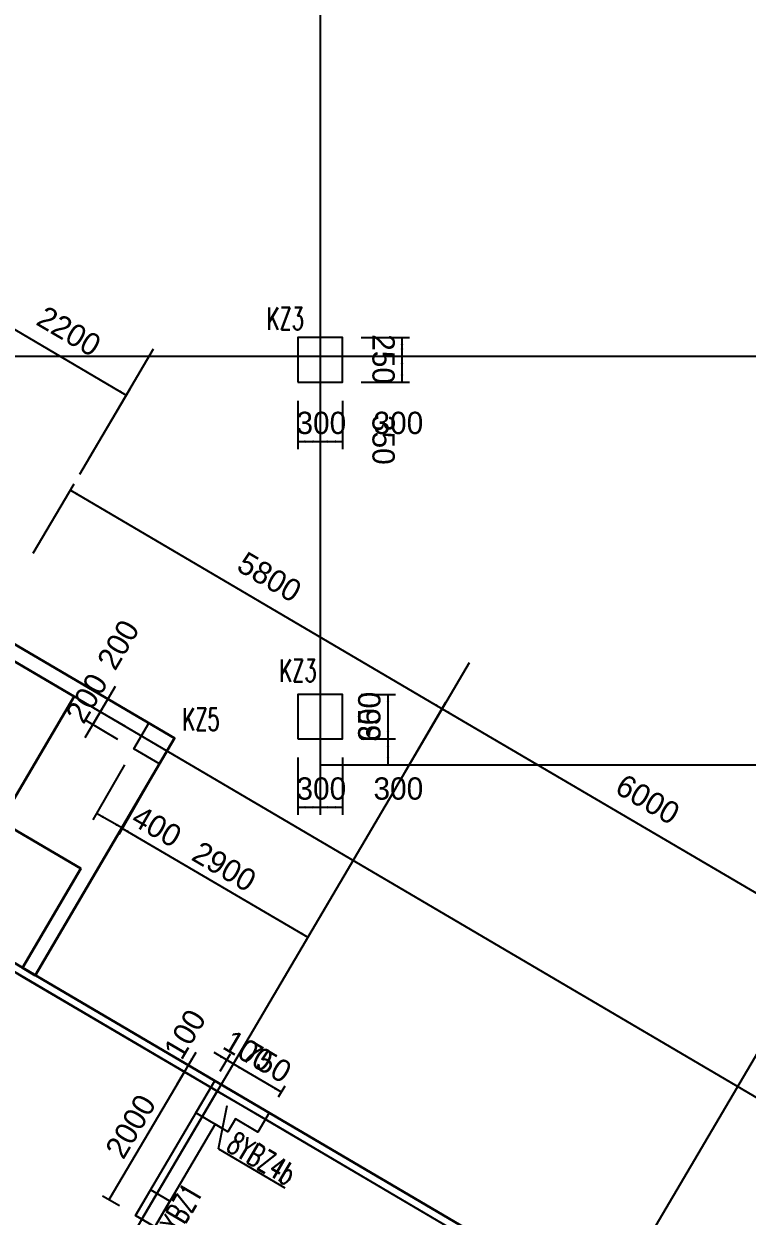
# Model space of a CAD drawing. Extents: x 387171 to 699106, y 11966 to 245688.
# Drawn here: x 606773 to 616499, y 178518 to 194558 of the extents above; entities that cross this region are included whole.
import ezdxf

# ---------------------------------------------------------------- set-up
doc = ezdxf.new("R2010")
doc.units = 0
doc.header["$LTSCALE"] = 100
doc.header["$MEASUREMENT"] = 0
for name, color, linetype in [('b边缘构件', 235, 'Continuous'), ('COLU', 7, 'Continuous'), ('DIM', 3, 'Continuous'), ('DOTE', 253, 'Continuous'), ('L-AXIS', 3, 'Continuous'), ('NUM', 7, 'Continuous'), ('wall-主楼', 2, 'Continuous'), ('Y阴影', 254, 'Continuous'), ('小尺寸', 4, 'Continuous'), ('网格', 253, 'Continuous'), ('边缘构件标注', 1, 'Continuous')]:
    doc.layers.add(name, color=color, linetype=linetype)
doc.styles.add('hztxt', font='hztxt')
doc.styles.get("Standard").update_dxf_attribs({"font": 'standard'})
doc.dimstyles.get("Standard").update_dxf_attribs({"dimtxt": 300, "dimasz": 100, "dimexe": 100, "dimexo": 250, "dimgap": 100, "dimtad": 0, "dimtoh": 1, "dimdec": 0, "dimdsep": 46, "dimcen": 0.09, "dimclrt": 7, "dimadec": 0, "dimazin": 0, "dimtfac": 1, "dimtdec": 4, "dimtofl": 0, "dimtmove": 0, "dimatfit": 3, "dimfxl": 1, "dimtolj": 1, "dimtzin": 0, "dimarcsym": 0})

# ---------------------------------------------------------------- blocks, each defined once
blk = doc.blocks.new('*D3535')
at = {"layer": 'L-AXIS', "color": 0, "linetype": 'ByBlock', "lineweight": -2}
for p, q in [((605756, 189830), (606305, 190764)), ((606254, 190678), (608151, 189563)), ((607652, 188715), (608202, 189649))]:
    blk.add_line(p, q, dxfattribs=at)
for points in [[(606254, 190678), (606349, 190642), (606332, 190613)], [(608151, 189563), (608056, 189599), (608073, 189628)]]:
    blk.add_solid(points, dxfattribs=at)
at = {"layer": 'L-AXIS', "color": 7, "linetype": 'Continuous', "lineweight": -2, "insert": (607380, 190422), "char_height": 300, "width": 780, "attachment_point": 5, "rotation": 329.5454, "style": 'hztxt'}
blk.add_mtext('2200', dxfattribs=at)
blk = doc.blocks.new('*D4034')
at = {"layer": 'L-AXIS', "color": 0, "linetype": 'ByBlock', "lineweight": -2}
for p, q in [((606900, 187436), (607450, 188370)), ((607399, 188284), (612399, 185344)), ((611900, 184496), (612449, 185431))]:
    blk.add_line(p, q, dxfattribs=at)
for points in [[(607399, 188284), (607493, 188248), (607477, 188219)], [(612399, 185344), (612304, 185381), (612321, 185409)]]:
    blk.add_solid(points, dxfattribs=at)
at = {"layer": 'L-AXIS', "color": 7, "linetype": 'Continuous', "lineweight": -2, "insert": (610076, 187116), "char_height": 300, "width": 780, "attachment_point": 5, "rotation": 329.5454, "style": 'hztxt'}
blk.add_mtext('5800', dxfattribs=at)
blk = doc.blocks.new('*D4262')
at = {"layer": 'L-AXIS', "color": 0, "linetype": 'ByBlock', "lineweight": -2}
for p, q in [((611900, 184496), (612449, 185431)), ((612399, 185344), (617571, 182303)), ((617072, 181455), (617621, 182389))]:
    blk.add_line(p, q, dxfattribs=at)
for points in [[(612399, 185344), (612493, 185308), (612476, 185279)], [(617571, 182303), (617476, 182340), (617493, 182368)]]:
    blk.add_solid(points, dxfattribs=at)
at = {"layer": 'L-AXIS', "color": 7, "linetype": 'Continuous', "lineweight": -2, "insert": (615162, 184125), "char_height": 300, "width": 770, "attachment_point": 5, "rotation": 329.5454, "style": 'hztxt'}
blk.add_mtext('6000', dxfattribs=at)
blk = doc.blocks.new('*D3356')
at = {"layer": '小尺寸', "color": 0, "linetype": 'ByBlock', "lineweight": -2}
for p, q in [((609501, 180417), (609640, 180652)), ((610236, 180186), (609589, 180566)), ((610199, 180123), (610286, 180272))]:
    blk.add_line(p, q, dxfattribs=at)
for points in [[(609589, 180566), (609684, 180530), (609667, 180501)], [(610236, 180186), (610141, 180222), (610158, 180251)]]:
    blk.add_solid(points, dxfattribs=at)
at = {"layer": '小尺寸', "color": 7, "linetype": 'Continuous', "lineweight": -2, "insert": (610039, 180592), "char_height": 300, "width": 566.67, "attachment_point": 5, "rotation": 329.5454, "style": 'hztxt'}
blk.add_mtext('750', dxfattribs=at)
blk = doc.blocks.new('*D3595')
at = {"layer": '小尺寸', "color": 0, "linetype": 'ByBlock', "lineweight": -2}
for p, q in [((609762, 180465), (609331, 180718)), ((609415, 180467), (609554, 180703)), ((609501, 180417), (609640, 180652))]:
    blk.add_line(p, q, dxfattribs=at)
for points in [[(609503, 180617), (609408, 180653), (609425, 180682)], [(609589, 180566), (609684, 180530), (609667, 180501)]]:
    blk.add_solid(points, dxfattribs=at)
at = {"layer": '小尺寸', "color": 7, "linetype": 'Continuous', "lineweight": -2, "insert": (609790, 180738), "char_height": 300, "width": 476.67, "attachment_point": 5, "rotation": 329.5454, "style": 'hztxt'}
blk.add_mtext('100', dxfattribs=at)
blk = doc.blocks.new('*D3830')
at = {"layer": '小尺寸', "color": 0, "linetype": 'ByBlock', "lineweight": -2}
for p, q in [((609084, 180720), (608831, 180289)), ((609073, 180379), (608846, 180512)), ((609124, 180465), (608896, 180598))]:
    blk.add_line(p, q, dxfattribs=at)
for points in [[(608983, 180548), (609019, 180642), (609048, 180625)], [(608932, 180461), (608896, 180367), (608867, 180384)]]:
    blk.add_solid(points, dxfattribs=at)
at = {"layer": '小尺寸', "color": 7, "linetype": 'Continuous', "lineweight": -2, "insert": (608939, 180966), "char_height": 300, "width": 476.67, "attachment_point": 5, "rotation": 59.5454, "style": 'hztxt'}
blk.add_mtext('100', dxfattribs=at)
blk = doc.blocks.new('*D4060')
at = {"layer": '小尺寸', "color": 0, "linetype": 'ByBlock', "lineweight": -2}
for p, q in [((608932, 180461), (607918, 178737)), ((609073, 180379), (608846, 180512)), ((608059, 178655), (607832, 178788))]:
    blk.add_line(p, q, dxfattribs=at)
for points in [[(608932, 180461), (608896, 180367), (608867, 180384)], [(607918, 178737), (607955, 178832), (607983, 178815)]]:
    blk.add_solid(points, dxfattribs=at)
at = {"layer": '小尺寸', "color": 7, "linetype": 'Continuous', "lineweight": -2, "insert": (608210, 179726), "char_height": 300, "width": 780, "attachment_point": 5, "rotation": 59.5454, "style": 'hztxt'}
blk.add_mtext('2000', dxfattribs=at)
blk = doc.blocks.new('*D521')
at = {"layer": 'DIM', "color": 0, "linetype": 'ByBlock', "lineweight": -2}
for p, q in [((610458, 184688), (610458, 183919)), ((610758, 184688), (610758, 183919)), ((610458, 184019), (610758, 184019))]:
    blk.add_line(p, q, dxfattribs=at)
for points in [[(610458, 184019), (610558, 184035), (610558, 184002)], [(610758, 184019), (610658, 184002), (610658, 184035)]]:
    blk.add_solid(points, dxfattribs=at)
at = {"layer": 'DIM', "color": 7, "linetype": 'Continuous', "lineweight": -2, "insert": (610773, 184269), "char_height": 300, "width": 566.67, "attachment_point": 5, "style": 'hztxt'}
blk.add_mtext('300', dxfattribs=at)
blk = doc.blocks.new('*D781')
at = {"layer": 'DIM', "color": 0, "linetype": 'ByBlock', "lineweight": -2}
for p, q in [((610758, 184688), (610758, 183919)), ((611058, 184688), (611058, 183919)), ((610758, 184019), (611058, 184019))]:
    blk.add_line(p, q, dxfattribs=at)
for points in [[(610758, 184019), (610858, 184035), (610858, 184002)], [(611058, 184019), (610958, 184002), (610958, 184035)]]:
    blk.add_solid(points, dxfattribs=at)
at = {"layer": 'DIM', "color": 7, "linetype": 'Continuous', "lineweight": -2, "insert": (611809, 184269), "char_height": 300, "width": 566.67, "attachment_point": 5, "style": 'hztxt'}
blk.add_mtext('300', dxfattribs=at)
blk = doc.blocks.new('*D2259')
at = {"layer": 'DIM', "color": 0, "linetype": 'ByBlock', "lineweight": -2}
for p, q in [((608128, 184588), (607702, 183851)), ((608473, 184386), (608049, 183651)), ((608099, 183737), (607752, 183937))]:
    blk.add_line(p, q, dxfattribs=at)
for points in [[(607752, 183937), (607847, 183902), (607831, 183873)], [(608099, 183737), (608004, 183773), (608021, 183802)]]:
    blk.add_solid(points, dxfattribs=at)
at = {"layer": 'DIM', "color": 7, "linetype": 'Continuous', "lineweight": -2, "insert": (608560, 183760), "char_height": 300, "width": 576.67, "attachment_point": 5, "rotation": 330, "style": 'hztxt'}
blk.add_mtext('400', dxfattribs=at)
blk = doc.blocks.new('*D4185')
at = {"layer": 'DIM', "color": 0, "linetype": 'ByBlock', "lineweight": -2}
for p, q in [((610458, 189488), (610458, 188838)), ((610758, 189488), (610758, 188838)), ((610458, 188938), (610758, 188938))]:
    blk.add_line(p, q, dxfattribs=at)
for points in [[(610458, 188938), (610558, 188955), (610558, 188921)], [(610758, 188938), (610658, 188921), (610658, 188955)]]:
    blk.add_solid(points, dxfattribs=at)
at = {"layer": 'DIM', "color": 7, "linetype": 'Continuous', "lineweight": -2, "insert": (610773, 189188), "char_height": 300, "width": 566.67, "attachment_point": 5, "style": 'hztxt'}
blk.add_mtext('300', dxfattribs=at)
blk = doc.blocks.new('*D55')
at = {"layer": 'DIM', "color": 0, "linetype": 'ByBlock', "lineweight": -2}
for p, q in [((610758, 189488), (610758, 188838)), ((611058, 189488), (611058, 188838)), ((610758, 188938), (611058, 188938))]:
    blk.add_line(p, q, dxfattribs=at)
for points in [[(610758, 188938), (610858, 188955), (610858, 188921)], [(611058, 188938), (610958, 188921), (610958, 188955)]]:
    blk.add_solid(points, dxfattribs=at)
at = {"layer": 'DIM', "color": 7, "linetype": 'Continuous', "lineweight": -2, "insert": (611809, 189188), "char_height": 300, "width": 566.67, "attachment_point": 5, "style": 'hztxt'}
blk.add_mtext('300', dxfattribs=at)
blk = doc.blocks.new('*D286')
at = {"layer": 'DIM', "color": 0, "linetype": 'ByBlock', "lineweight": -2}
for p, q in [((611308, 190088), (611958, 190088)), ((611858, 189738), (611858, 190088)), ((611308, 189738), (611958, 189738))]:
    blk.add_line(p, q, dxfattribs=at)
for points in [[(611858, 190088), (611875, 189988), (611841, 189988)], [(611858, 189738), (611841, 189838), (611875, 189838)]]:
    blk.add_solid(points, dxfattribs=at)
at = {"layer": 'DIM', "color": 7, "linetype": 'Continuous', "lineweight": -2, "insert": (611608, 188962), "char_height": 300, "width": 566.67, "attachment_point": 5, "rotation": 270, "style": 'hztxt'}
blk.add_mtext('350', dxfattribs=at)
blk = doc.blocks.new('*D3048')
at = {"layer": 'DIM', "color": 0, "linetype": 'ByBlock', "lineweight": -2}
for p, q in [((611308, 190338), (611958, 190338)), ((611858, 190088), (611858, 190338)), ((611308, 190088), (611958, 190088))]:
    blk.add_line(p, q, dxfattribs=at)
for points in [[(611858, 190338), (611875, 190238), (611841, 190238)], [(611858, 190088), (611841, 190188), (611875, 190188)]]:
    blk.add_solid(points, dxfattribs=at)
at = {"layer": 'DIM', "color": 7, "linetype": 'Continuous', "lineweight": -2, "insert": (611608, 190048), "char_height": 300, "width": 566.67, "attachment_point": 5, "rotation": 270, "style": 'hztxt'}
blk.add_mtext('250', dxfattribs=at)
blk = doc.blocks.new('*D509')
at = {"layer": 'DIM', "color": 0, "linetype": 'ByBlock', "lineweight": -2}
for p, q in [((607598, 184958), (607902, 185475)), ((608139, 185104), (607715, 185353)), ((608038, 184931), (607614, 185181))]:
    blk.add_line(p, q, dxfattribs=at)
for points in [[(607801, 185303), (607837, 185397), (607866, 185380)], [(607700, 185130), (607663, 185036), (607635, 185052)]]:
    blk.add_solid(points, dxfattribs=at)
at = {"layer": 'DIM', "color": 7, "linetype": 'Continuous', "lineweight": -2, "insert": (607619, 185486), "char_height": 300, "width": 566.67, "attachment_point": 5, "rotation": 59.5454, "style": 'hztxt'}
blk.add_mtext('200', dxfattribs=at)
blk = doc.blocks.new('*D822')
at = {"layer": 'DIM', "color": 0, "linetype": 'ByBlock', "lineweight": -2}
for p, q in [((607700, 185130), (608004, 185647)), ((608240, 185276), (607816, 185526)), ((608139, 185104), (607715, 185353))]:
    blk.add_line(p, q, dxfattribs=at)
for points in [[(607902, 185475), (607939, 185570), (607968, 185553)], [(607801, 185303), (607765, 185208), (607736, 185225)]]:
    blk.add_solid(points, dxfattribs=at)
at = {"layer": 'DIM', "color": 7, "linetype": 'Continuous', "lineweight": -2, "insert": (608043, 186206), "char_height": 300, "width": 566.67, "attachment_point": 5, "rotation": 59.5454, "style": 'hztxt'}
blk.add_mtext('200', dxfattribs=at)
blk = doc.blocks.new('*D736')
at = {"layer": 'DIM', "color": 0, "linetype": 'ByBlock', "lineweight": -2}
for p, q in [((608471, 184387), (608041, 183654)), ((608091, 183740), (610591, 182270)), ((610971, 182917), (610541, 182184))]:
    blk.add_line(p, q, dxfattribs=at)
for points in [[(608091, 183740), (608186, 183704), (608169, 183675)], [(610591, 182270), (610497, 182307), (610513, 182336)]]:
    blk.add_solid(points, dxfattribs=at)
at = {"layer": 'DIM', "color": 7, "linetype": 'Continuous', "lineweight": -2, "insert": (609468, 183221), "char_height": 300, "width": 775, "attachment_point": 5, "rotation": 329.5454, "style": 'hztxt'}
blk.add_mtext('2900', dxfattribs=at)
blk = doc.blocks.new('*D3284')
at = {"layer": 'DIM', "color": 0, "linetype": 'ByBlock', "lineweight": -2}
for p, q in [((611308, 184938), (611770, 184938)), ((611670, 184588), (611670, 184938)), ((611308, 184588), (611770, 184588))]:
    blk.add_line(p, q, dxfattribs=at)
for points in [[(611670, 184938), (611686, 184838), (611653, 184838)], [(611670, 184588), (611653, 184688), (611686, 184688)]]:
    blk.add_solid(points, dxfattribs=at)
at = {"layer": 'DIM', "color": 7, "linetype": 'Continuous', "lineweight": -2, "insert": (611420, 185236), "char_height": 300, "width": 566.67, "attachment_point": 5, "rotation": 90, "style": 'hztxt'}
blk.add_mtext('350', dxfattribs=at)
blk = doc.blocks.new('*D3250')
at = {"layer": 'DIM', "color": 0, "linetype": 'ByBlock', "lineweight": -2}
for p, q in [((611308, 185538), (611770, 185538)), ((611670, 184938), (611670, 185538)), ((611308, 184938), (611770, 184938))]:
    blk.add_line(p, q, dxfattribs=at)
for points in [[(611670, 185538), (611686, 185438), (611653, 185438)], [(611670, 184938), (611653, 185038), (611686, 185038)]]:
    blk.add_solid(points, dxfattribs=at)
at = {"layer": 'DIM', "color": 7, "linetype": 'Continuous', "lineweight": -2, "insert": (611420, 185238), "char_height": 300, "width": 556.67, "attachment_point": 5, "rotation": 90, "style": 'hztxt'}
blk.add_mtext('600', dxfattribs=at)

msp = doc.modelspace()

# ---------------------------------------------------------------- hatches: boundary and pattern name
at = {"layer": 'Y阴影'}
h = msp.add_hatch(dxfattribs=at)
h.set_pattern_fill('ANSI31', color=256, scale=25, angle=-30.45463, style=0)
h.set_pattern_definition([])
h.paths.add_polyline_path([(609085.6, 179907.1), (609339.1, 180338.1), (610071.8, 179907.3), (609919.7, 179648.7), (609618, 179826.1), (609516.7, 179653.7)], flags=0)
h = msp.add_hatch(dxfattribs=at)
h.set_pattern_fill('ANSI31', color=256, scale=25, angle=-30.45463, style=0)
h.set_pattern_definition([])
h.paths.add_polyline_path([(608477.4, 178872.7), (608274.7, 178527.9), (608533.3, 178375.8), (608736, 178720.6)], flags=0)

# ---------------------------------------------------------------- linework, layer by layer
at = {"color": 6, "lineweight": 30}
msp.add_lwpolyline([(619424.8, 174407.9), (609339.1, 180338.1), (604597.9, 183125.8), (605510.2, 184677.5), (603613.8, 185792.6), (604576.8, 187430.4), (601990.7, 188951), (601027.7, 187313.1), (599131.2, 188428.2), (598218.9, 186876.6), (590719.2, 191286.2)], dxfattribs=at)
at = {"color": 3, "lineweight": 30}
msp.add_lwpolyline([(604576.8, 187430.4), (604475.4, 187258), (607449.4, 185509.4), (606587.8, 184043.9), (605510.2, 184677.5), (605383.5, 184462), (607538.6, 183194.8), (606753, 181858.7), (606925.4, 181757.3), (608800.7, 184946.8), (604576.8, 187430.4)], dxfattribs=at)
at = {"layer": 'b边缘构件'}
msp.add_lwpolyline([(609085.6, 179907.1), (609339.1, 180338.1), (610071.8, 179907.3), (609919.7, 179648.7), (609618, 179826.1), (609516.7, 179653.7)], close=True, dxfattribs=at)
msp.add_lwpolyline([(608477.4, 178872.7), (608274.7, 178527.9), (608533.3, 178375.8), (608736, 178720.6), (608477.4, 178872.7)], dxfattribs=at)
at = {"layer": 'COLU'}
for points in [[(610458.1, 189737.9), (611058.1, 189737.9), (611058.1, 190337.9), (610458.1, 190337.9)], [(610458.1, 184937.9), (611058.1, 184937.9), (611058.1, 185537.9), (610458.1, 185537.9)], [(608455.9, 185149.6), (608800.7, 184946.8), (608598, 184602), (608253.2, 184804.8)]]:
    msp.add_lwpolyline(points, close=True, dxfattribs=at)
at = {"layer": 'DOTE'}
for p, q in [((610758.1, 215920.3), (610758.1, 184587.9)), ((591333.7, 194985.1), (636237, 168582.9)), ((589509, 191881.8), (639200.8, 162664)), ((534043.3, 190087.9), (664518.6, 190087.9)), ((610758.1, 184587.9), (664518.6, 184587.9)), ((611773.3, 184280.8), (606789.6, 175804.9)), ((616945.4, 181239.6), (611961.8, 172763.7))]:
    msp.add_line(p, q, dxfattribs=at)
at = {"layer": 'L-AXIS'}
for p, q in [((607525.5, 188499.6), (608516.2, 190184.4)), ((611773.3, 184280.8), (612763.9, 185965.6))]:
    msp.add_line(p, q, dxfattribs=at)
at = {"layer": 'wall-主楼'}
msp.add_lwpolyline([(609344.2, 179755), (608533.3, 178375.8), (608274.7, 178527.9), (609339.1, 180338.1), (610071.8, 179907.3), (609919.7, 179648.7), (609618, 179826.1), (609516.7, 179653.7)], close=True, dxfattribs=at)
at = {"layer": '网格'}
for p, q in [((604978.2, 182786.2), (606788.5, 181721.8)), ((606788.5, 181721.8), (609374.6, 180201.2)), ((608360.9, 178477.2), (609374.6, 180201.2)), ((609374.6, 180201.2), (610021.1, 179821.1)), ((610021.1, 179821.1), (611960.7, 178680.7)), ((611960.7, 178680.7), (613900.2, 177540.2))]:
    msp.add_line(p, q, dxfattribs=at)
at = {"layer": '边缘构件标注', "color": 200}
for q in [(609505.3, 180008.4), (610282.5, 178899.6)]:
    msp.add_line((609391.5, 179423.5), q, dxfattribs=at)

# ---------------------------------------------------------------- texts
at = {"layer": 'NUM', "color": 200, "width": 0.7}
for s, p in [('KZ3', (610039.3, 190444)), ('KZ3', (610209.6, 185708.2)), ('KZ5', (608906.8, 185052.9))]:
    msp.add_text(s, height=300, dxfattribs=at).set_placement(p)
at = {"layer": '边缘构件标注', "color": 200, "width": 0.7}
for s, rotation, p in [('8YBZ4b', 329.54537, (609477.8, 179410.7)), ('8YBZ1', 59.54537, (608774.4, 178130.2))]:
    msp.add_text(s, height=300, rotation=rotation, dxfattribs=at).set_placement(p)

# ---------------------------------------------------------------- dimensions: what is measured, and where the dimension line sits
at = {"layer": 'DIM', "color": 200}
for p1, p2, distance, picture, middle in [((611058.1, 190087.9), (611058.1, 190337.9), -800, '*D3048', (611608.1, 190556)), ((611058.1, 189737.9), (611058.1, 190087.9), -800, '*D286', (611608.1, 189519.9)), ((610458.1, 189737.9), (610758.1, 189737.9), -800, '*D4185', (610240, 189187.9)), ((610758.1, 189737.9), (611058.1, 189737.9), -800, '*D55', (611276.1, 189187.9)), ((608253.2, 184804.8), (608354.6, 184977.2), 642, '*D509', (607373.7, 185068.9)), ((608598, 184602), (611097.9, 183132.1), -999.6, '*D736', (609468, 183220.9))]:
    dim = msp.add_aligned_dim(p1=p1, p2=p2, distance=distance, dimstyle='Standard', dxfattribs=at)
    dim.commit()
    dim.dimension.update_dxf_attribs({"geometry": picture, "text_midpoint": middle})
for base, p1, p2, angle, picture, middle in [((607902.5, 185475), (608354.6, 184977.2), (608455.9, 185149.6), 239.54537, '*D822', (607797.5, 185789.7)), ((611669.8, 185537.9), (611058.1, 184937.9), (611058.1, 185537.9), 90, '*D3250', (611419.8, 185237.9)), ((611669.8, 184937.9), (611058.1, 184587.9), (611058.1, 184937.9), 90, '*D3284', (611419.8, 184677.3)), ((607752.4, 183937.4), (608598, 184602), (608253.2, 184804.8), 150, '*D2259', (608050.6, 184053.9))]:
    dim = msp.add_linear_dim(base=base, p1=p1, p2=p2, angle=angle, dimstyle='Standard', dxfattribs=at)
    dim.commit()
    dim.dimension.update_dxf_attribs({"geometry": picture, "text_midpoint": middle})
for base, p1, p2, picture, middle in [((610758.1, 184018.7), (610458.1, 184937.9), (610758.1, 184937.9), '*D521', (610240, 184268.7)), ((611058.1, 184018.7), (610758.1, 184937.9), (611058.1, 184937.9), '*D781', (611276.1, 184268.7))]:
    dim = msp.add_linear_dim(base=base, p1=p1, p2=p2, dimstyle='Standard', dxfattribs=at)
    dim.commit()
    dim.dimension.update_dxf_attribs({"geometry": picture, "text_midpoint": middle})
at = {"layer": 'L-AXIS'}
for base, p1, p2, picture, middle in [((608150.9, 189563.1), (605629.1, 189614.7), (607525.5, 188499.6), '*D3535', (607380.1, 190422.4)), ((612398.6, 185344.3), (606773.5, 187220.5), (611773.3, 184280.8), '*D4034', (610076.1, 187115.9)), ((617570.8, 182303.2), (611773.3, 184280.8), (616945.4, 181239.6), '*D4262', (615162.1, 184125.5))]:
    dim = msp.add_linear_dim(base=base, p1=p1, p2=p2, angle=329.54537, dimstyle='Standard', dxfattribs=at)
    dim.commit()
    dim.dimension.update_dxf_attribs({"geometry": picture, "text_midpoint": middle})
at = {"layer": '小尺寸'}
for base, p1, p2, angle, picture, middle in [((608932, 180461.5), (609339.1, 180338.1), (609288.4, 180251.9), 59.54537, '*D3830', (608741.8, 180631.3)), ((609503, 180617), (609374.6, 180201.2), (609288.4, 180251.9), 329.54537, '*D3595', (609455.7, 180934.8)), ((609589.2, 180566.3), (610071.8, 179907.3), (609374.6, 180201.2), 329.54537, '*D3356', (610039.2, 180591.7)), ((607918.3, 178737.4), (609288.4, 180251.9), (608274.7, 178527.9), 59.54537, '*D4060', (608209.6, 179726.1))]:
    dim = msp.add_linear_dim(base=base, p1=p1, p2=p2, angle=angle, dimstyle='Standard', dxfattribs=at)
    dim.commit()
    dim.dimension.update_dxf_attribs({"geometry": picture, "text_midpoint": middle})

doc.saveas('drawing.dxf')
